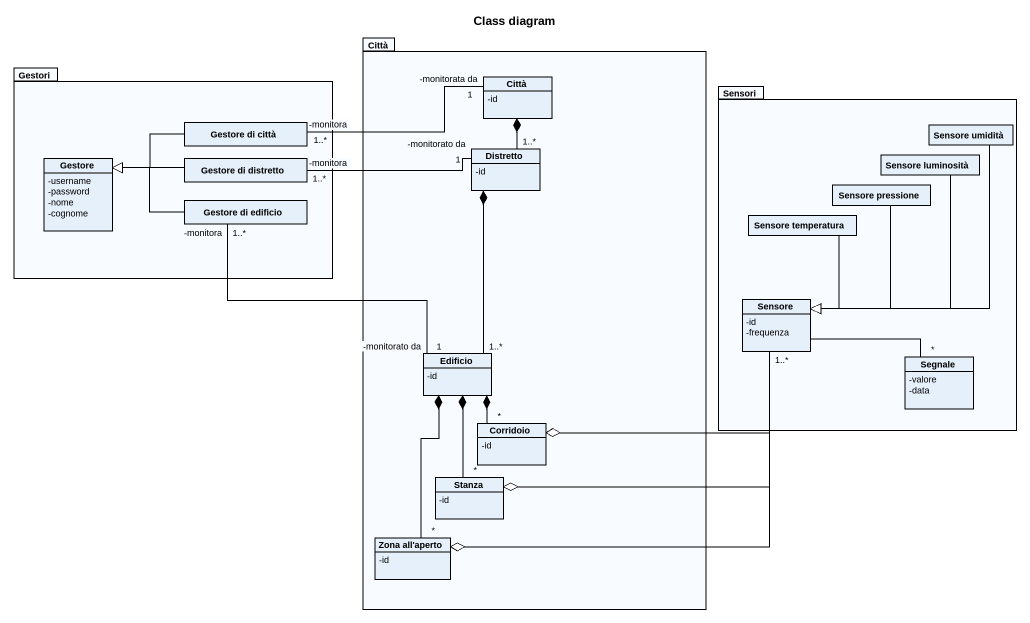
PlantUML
@startuml
title Class diagram
hide circle
hide empty members
skinparam classAttributeIconSize 0
package Gestori {
  class "Gestore di città" as Gestore_di_città
  class Gestore {
    -username
    -password
    -nome
    -cognome
  }
  class "Gestore di distretto" as Gestore_di_distretto
  class "Gestore di edificio" as Gestore_di_edificio
}
package Città {
  class "Città" as Città_2 {
    -id
  }
  class Distretto {
    -id
  }
  class Edificio {
    -id
  }
  class Corridoio {
    -id
  }
  class Stanza {
    -id
  }
  class "Zona all'aperto" as Zona_all_aperto {
    -id
  }
}
package Sensori {
  class "Sensore umidità" as Sensore_umidità
  class "Sensore luminosità" as Sensore_luminosità
  class "Sensore temperatura" as Sensore_temperatura
  class "Sensore pressione" as Sensore_pressione
  class Sensore {
    -id
    -frequenza
  }
  class Segnale {
    -valore
    -data
  }
}
Città_2 *-- "1..*" Distretto
Gestore_di_città "-monitora\n1..*" -right- "1\n-monitorata da" Città_2
Gestore_di_città -left-|> Gestore
Sensore_umidità --|> Sensore
Gestore_di_distretto -left-|> Gestore
Gestore_di_distretto "1..*\n-monitora" -right- "1\n-monitorato da" Distretto
Distretto *-- "1..*" Edificio
Sensore_luminosità --|> Sensore
Gestore_di_edificio -left-|> Gestore
Gestore_di_edificio "-monitora\n1..*" -- "1\n-monitorato da" Edificio
Sensore_temperatura --|> Sensore
Sensore_pressione --|> Sensore
Sensore -right- "*" Segnale
Edificio *-- "*" Corridoio
Edificio *-- "*" Stanza
Edificio *-- "*" Zona_all_aperto
Corridoio o-right- "1..*" Sensore
Stanza o-right- Sensore
Zona_all_aperto o-up- Sensore
@enduml
